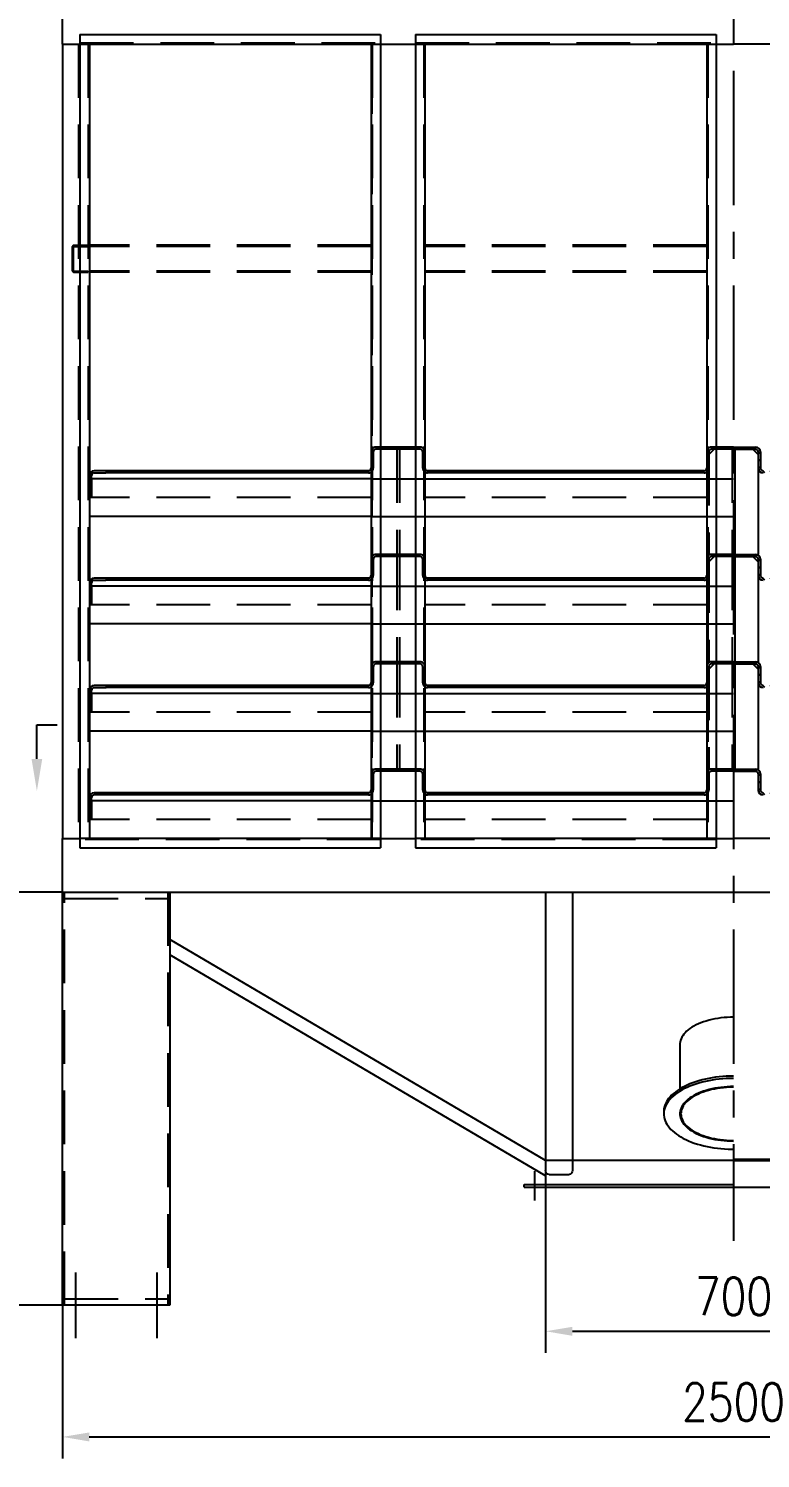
# Model space of a CAD drawing. Header units: inches. Extents: x -500 to 11380, y -200 to 8200.
# Drawn here: x 949 to 2312, y 4107 to 6771 of the extents above; entities that cross this region are included whole.
import ezdxf

# ---------------------------------------------------------------- set-up
doc = ezdxf.new("R2010")
doc.units = ezdxf.units.IN
doc.header["$LTSCALE"] = 200
doc.linetypes.add('CENTER', pattern=[2, 1.25, -0.25, 0.25, -0.25])
doc.linetypes.add('DASHED', pattern=[0.75, 0.5, -0.25])
for name, color, linetype in [('1轮廓实线层', 7, 'Continuous'), ('2细线层', 4, 'Continuous'), ('3中心线层', 1, 'CENTER'), ('4虚线层', 6, 'DASHED'), ('5剖面线层', 2, 'Continuous'), ('7标注层', 4, 'Continuous'), ('8符号标注层', 31, 'Continuous')]:
    doc.layers.add(name, color=color, linetype=linetype)
doc.styles.add('TH_GBDIM', font='romans.shx', dxfattribs={"width": 0.8, "bigfont": 'gbcbig.shx'})
doc.dimstyles.new('TH_GBDIM', dxfattribs={"dimscale": 20, "dimtxt": 3.5, "dimasz": 2.5, "dimexe": 2, "dimexo": 0, "dimgap": 1.5, "dimtad": 1, "dimtoh": 1, "dimdec": 1, "dimdsep": 46, "dimtxsty": 'TH_GBDIM', "dimcen": 2.5, "dimclrd": 130, "dimclre": 130, "dimclrt": 3, "dimadec": 0, "dimazin": 2, "dimtfac": 0.714286, "dimtdec": 1, "dimtmove": 0, "dimatfit": 3, "dimfxl": 0, "dimtzin": 0, "dimlwd": -1, "dimlwe": -1, "dimarcsym": 0})

# ---------------------------------------------------------------- blocks, each defined once
blk = doc.blocks.new('*D27')
at = {"layer": '7标注层', "color": 130, "transparency": 16777216}
for p, q in [((1872.4, 7392.2), (646.1, 7392.2)), ((686.1, 4442.2), (686.1, 7342.2)), ((1012.4, 4392.2), (646.1, 4392.2))]:
    blk.add_line(p, q, dxfattribs=at)
for points in [[(677.8, 7342.2), (694.5, 7342.2), (686.1, 7392.2)], [(677.8, 4442.2), (694.5, 4442.2), (686.1, 4392.2)]]:
    blk.add_solid(points, dxfattribs=at)
at = {"layer": 'Defpoints', "color": 0, "transparency": 16777216}
for p in [(686.1, 7392.2), (1872.4, 7392.2), (1012.4, 4392.2)]:
    blk.add_point(p, dxfattribs=at)
at = {"layer": '7标注层', "color": 3, "transparency": 16777216, "insert": (621.1, 5892.2), "char_height": 70, "attachment_point": 5, "rotation": 90, "style": 'TH_GBDIM'}
blk.add_mtext('3000', dxfattribs=at)
blk = doc.blocks.new('*D28')
at = {"layer": '7标注层', "color": 130, "transparency": 16777216}
for p, q in [((1012.4, 4392.2), (1012.4, 4107)), ((3512.4, 4392.2), (3512.4, 4107)), ((1062.4, 4147), (3462.4, 4147))]:
    blk.add_line(p, q, dxfattribs=at)
for points in [[(1062.4, 4155.3), (1062.4, 4138.6), (1012.4, 4147)], [(3462.4, 4155.3), (3462.4, 4138.6), (3512.4, 4147)]]:
    blk.add_solid(points, dxfattribs=at)
at = {"layer": 'Defpoints', "color": 0, "transparency": 16777216}
for p in [(1012.4, 4392.2), (3512.4, 4392.2), (3512.4, 4147)]:
    blk.add_point(p, dxfattribs=at)
at = {"layer": '7标注层', "color": 3, "transparency": 16777216, "insert": (2262.4, 4212), "char_height": 70, "attachment_point": 5, "style": 'TH_GBDIM'}
blk.add_mtext('2500', dxfattribs=at)
blk = doc.blocks.new('*D83')
at = {"layer": '7标注层', "color": 130, "transparency": 16777216}
for p, q in [((1012.4, 5162.2), (842.4, 5162.2)), ((882.4, 5112.2), (882.4, 4442.2)), ((1012.4, 4392.2), (842.4, 4392.2))]:
    blk.add_line(p, q, dxfattribs=at)
for points in [[(874.1, 5112.2), (890.8, 5112.2), (882.4, 5162.2)], [(874.1, 4442.2), (890.8, 4442.2), (882.4, 4392.2)]]:
    blk.add_solid(points, dxfattribs=at)
at = {"layer": 'Defpoints', "color": 0, "transparency": 16777216}
for p in [(1012.4, 5162.2), (882.4, 4392.2), (1012.4, 4392.2)]:
    blk.add_point(p, dxfattribs=at)
at = {"layer": '7标注层', "color": 3, "transparency": 16777216, "insert": (817.4, 4777.2), "char_height": 70, "attachment_point": 5, "rotation": 90, "style": 'TH_GBDIM'}
blk.add_mtext('770', dxfattribs=at)
blk = doc.blocks.new('*D84')
at = {"layer": '7标注层', "color": 130, "transparency": 16777216}
for p, q in [((1912.4, 4617.2), (1912.4, 4303.8)), ((2612.4, 4612.2), (2612.4, 4303.8)), ((1962.4, 4343.8), (2562.4, 4343.8))]:
    blk.add_line(p, q, dxfattribs=at)
for points in [[(1962.4, 4352.1), (1962.4, 4335.4), (1912.4, 4343.8)], [(2562.4, 4352.1), (2562.4, 4335.4), (2612.4, 4343.8)]]:
    blk.add_solid(points, dxfattribs=at)
at = {"layer": 'Defpoints', "color": 0, "transparency": 16777216}
for p in [(1912.4, 4617.2), (2612.4, 4612.2), (2612.4, 4343.8)]:
    blk.add_point(p, dxfattribs=at)
at = {"layer": '7标注层', "color": 3, "transparency": 16777216, "insert": (2262.4, 4408.8), "char_height": 70, "attachment_point": 5, "style": 'TH_GBDIM'}
blk.add_mtext('700', dxfattribs=at)

msp = doc.modelspace()

# ---------------------------------------------------------------- hatches: boundary and pattern name
at = {"layer": '5剖面线层'}
h = msp.add_hatch(dxfattribs=at)
h.set_pattern_fill('ANSI31', color=256, scale=3, angle=90)
h.set_pattern_definition([(135, (0, 814.994), (-6.735192, -6.735192), [])])
h.paths.add_polyline_path([(2303.41, 5991.18), (2262.41, 5991.18), (2262.41, 5987.18), (2303.41, 5987.18, -0.4142136), (2308.41, 5982.18), (2308.41, 5952.18, 0.4142136), (2317.41, 5943.18), (2342.41, 5943.18), (2342.41, 5947.18), (2317.41, 5947.18, -0.4142136), (2312.41, 5952.18), (2312.41, 5982.18, 0.4142136)])
h = msp.add_hatch(dxfattribs=at)
h.set_pattern_fill('ANSI31', color=256, scale=3, angle=90)
h.set_pattern_definition([(135, (0, 614.994), (-6.735192, -6.735192), [])])
h.paths.add_polyline_path([(2303.41, 5791.18), (2262.41, 5791.18), (2262.41, 5787.18), (2303.41, 5787.18, -0.4142136), (2308.41, 5782.18), (2308.41, 5752.18, 0.4142136), (2317.41, 5743.18), (2342.41, 5743.18), (2342.41, 5747.18), (2317.41, 5747.18, -0.4142136), (2312.41, 5752.18), (2312.41, 5782.18, 0.4142136)])
h = msp.add_hatch(dxfattribs=at)
h.set_pattern_fill('ANSI31', color=256, scale=3, angle=90)
h.set_pattern_definition([(135, (0, 414.994), (-6.735192, -6.735192), [])])
h.paths.add_polyline_path([(2303.41, 5591.18), (2262.41, 5591.18), (2262.41, 5587.18), (2303.41, 5587.18, -0.4142136), (2308.41, 5582.18), (2308.41, 5552.18, 0.4142136), (2317.41, 5543.18), (2342.41, 5543.18), (2342.41, 5547.18), (2317.41, 5547.18, -0.4142136), (2312.41, 5552.18), (2312.41, 5582.18, 0.4142136)])
h = msp.add_hatch(dxfattribs=at)
h.set_pattern_fill('ANSI31', color=256, scale=3, angle=90)
h.set_pattern_definition([(135, (0, 214.994), (-6.735192, -6.735192), [])])
h.paths.add_polyline_path([(2262.41, 5391.18), (2262.41, 5387.18), (2303.41, 5387.18, -0.4142136), (2308.41, 5382.18), (2308.41, 5352.18, 0.4142136), (2317.41, 5343.18), (2342.41, 5343.18), (2342.41, 5347.18), (2317.41, 5347.18, -0.4142136), (2312.41, 5352.18), (2312.41, 5382.18, 0.4142136), (2303.41, 5391.18)])

# ---------------------------------------------------------------- linework, layer by layer
msp.add_line((2262.41, 4662.18), (1957.41, 4662.18))
at = {"layer": '1轮廓实线层', "color": 0}
for p, q in [((1012.41, 6742.18), (1012.41, 6835.78)), ((1012.41, 6742.18), (1012.41, 5262.18)), ((1012.41, 6742.18), (1044.91, 6742.18)), ((1044.91, 6759.68), (1044.91, 5244.68)), ((1044.91, 6759.68), (1604.91, 6759.68)), ((1604.91, 6759.68), (1604.91, 5244.68)), ((1604.91, 6742.18), (2262.41, 6742.18)), ((1669.91, 6759.68), (1669.91, 5244.68)), ((1669.91, 6759.68), (2229.91, 6759.68)), ((2229.91, 6759.68), (2229.91, 5244.68)), ((1012.41, 5162.18), (1012.41, 5262.18)), ((1012.41, 5262.18), (1044.91, 5262.18)), ((1604.91, 5262.18), (1669.91, 5262.18)), ((2229.91, 5262.18), (2262.41, 5262.18)), ((3512.41, 5262.18), (2262.41, 5262.18)), ((1044.91, 5244.68), (1604.91, 5244.68)), ((1669.91, 5244.68), (2229.91, 5244.68)), ((1012.41, 4392.18), (1012.41, 5162.18)), ((1012.41, 5162.18), (2262.41, 5162.18)), ((1187.41, 5162.18), (1192.41, 5162.18)), ((1212.41, 5162.18), (1212.41, 4392.18)), ((1912.41, 5162.18), (1912.41, 4617.18)), ((1962.41, 5162.18), (1962.41, 4643.55)), ((2262.41, 5162.18), (3458.47, 5162.18)), ((1912.41, 4662.18), (1212.41, 5073.95)), ((1912.41, 4633.18), (1212.41, 5044.94)), ((2162.41, 4878.25), (2162.41, 4795.39)), ((2132.41, 4753.27), (2132.41, 4748.96)), ((1918.81, 4636.12), (1956.01, 4636.12)), ((1872.41, 4612.18), (1872.41, 4617.18)), ((1872.41, 4617.18), (2262.41, 4617.18)), ((1872.41, 4612.18), (2262.41, 4612.18)), ((1212.41, 4392.18), (1012.41, 4392.18))]:
    msp.add_line(p, q, dxfattribs=at)
at = {"layer": '1轮廓实线层'}
for p, q in [((3462.41, 6742.18), (2262.41, 6742.18)), ((1587.41, 5982.18), (1587.41, 5952.18)), ((1687.41, 5952.18), (1687.41, 5982.18)), ((2212.41, 5982.18), (2212.41, 5952.18)), ((2262.41, 5991.18), (2303.41, 5991.18)), ((2312.41, 5982.18), (2312.41, 5952.18)), ((1582.41, 5947.18), (1071.41, 5947.18)), ((1071.41, 5943.18), (1093.08, 5943.18)), ((1557.41, 5943.18), (1093.08, 5943.18)), ((1094.41, 5944.52), (1094.41, 5947.18)), ((1557.41, 5947.18), (1094.41, 5947.18)), ((1582.41, 5947.18), (1557.41, 5947.18)), ((1582.41, 5943.18), (1557.41, 5943.18)), ((1717.41, 5947.18), (1692.41, 5947.18)), ((1717.41, 5943.18), (1692.41, 5943.18)), ((2182.41, 5947.18), (1717.41, 5947.18)), ((2182.41, 5943.18), (1717.41, 5943.18)), ((2207.41, 5947.18), (2182.41, 5947.18)), ((2207.41, 5943.18), (2182.41, 5943.18)), ((1587.41, 5932.18), (1062.41, 5932.18)), ((1066.41, 5932.18), (1066.41, 5938.18)), ((1687.41, 5932.18), (2212.41, 5932.18)), ((1587.41, 5862.18), (1062.41, 5862.18)), ((1687.41, 5862.18), (2212.41, 5862.18)), ((1587.41, 5782.18), (1587.41, 5752.18)), ((1687.41, 5752.18), (1687.41, 5782.18)), ((2212.41, 5782.18), (2212.41, 5752.18)), ((2262.41, 5791.18), (2308.41, 5791.18)), ((2312.41, 5782.18), (2312.41, 5752.18)), ((1587.41, 5732.18), (1062.41, 5732.18)), ((1066.41, 5732.18), (1066.41, 5738.18)), ((1582.41, 5747.18), (1071.41, 5747.18)), ((1071.41, 5743.18), (1093.08, 5743.18)), ((1557.41, 5743.18), (1093.08, 5743.18)), ((1094.41, 5744.52), (1094.41, 5747.18)), ((1557.41, 5747.18), (1094.41, 5747.18)), ((1582.41, 5747.18), (1557.41, 5747.18)), ((1582.41, 5743.18), (1557.41, 5743.18)), ((1687.41, 5732.18), (2212.41, 5732.18)), ((1717.41, 5747.18), (1692.41, 5747.18)), ((1717.41, 5743.18), (1692.41, 5743.18)), ((2182.41, 5747.18), (1717.41, 5747.18)), ((2182.41, 5743.18), (1717.41, 5743.18)), ((2207.41, 5747.18), (2182.41, 5747.18)), ((2207.41, 5743.18), (2182.41, 5743.18)), ((2212.41, 5743.18), (2212.41, 5593.18)), ((1587.41, 5662.18), (1062.41, 5662.18)), ((1687.41, 5662.18), (2212.41, 5662.18)), ((1587.41, 5582.18), (1587.41, 5552.18)), ((1687.41, 5552.18), (1687.41, 5582.18)), ((2212.41, 5582.18), (2212.41, 5552.18)), ((2262.41, 5591.18), (2308.41, 5591.18)), ((2312.41, 5582.18), (2312.41, 5552.18)), ((1582.41, 5547.18), (1071.41, 5547.18)), ((1071.41, 5543.18), (1093.08, 5543.18)), ((1557.41, 5543.18), (1093.08, 5543.18)), ((1094.41, 5544.52), (1094.41, 5547.18)), ((1557.41, 5547.18), (1094.41, 5547.18)), ((1582.41, 5547.18), (1557.41, 5547.18)), ((1582.41, 5543.18), (1557.41, 5543.18)), ((1717.41, 5547.18), (1692.41, 5547.18)), ((1717.41, 5543.18), (1692.41, 5543.18)), ((2182.41, 5547.18), (1717.41, 5547.18)), ((2182.41, 5543.18), (1717.41, 5543.18)), ((2207.41, 5547.18), (2182.41, 5547.18)), ((2207.41, 5543.18), (2182.41, 5543.18)), ((1587.41, 5532.18), (1062.41, 5532.18)), ((1066.41, 5532.18), (1066.41, 5538.18)), ((1687.41, 5532.18), (2212.41, 5532.18)), ((1587.41, 5462.18), (1062.41, 5462.18)), ((1687.41, 5462.18), (2212.41, 5462.18)), ((1587.41, 5382.18), (1587.41, 5352.18)), ((1687.41, 5352.18), (1687.41, 5382.18)), ((2212.41, 5382.18), (2212.41, 5352.18)), ((2262.41, 5391.18), (2308.41, 5391.18)), ((2312.41, 5382.18), (2312.41, 5352.18)), ((1587.41, 5332.18), (1062.41, 5332.18)), ((1066.41, 5332.18), (1066.41, 5338.18)), ((1582.41, 5347.18), (1071.41, 5347.18)), ((1557.41, 5343.18), (1071.41, 5343.18)), ((1094.41, 5343.18), (1094.41, 5347.18)), ((1557.41, 5347.18), (1094.41, 5347.18)), ((1582.41, 5347.18), (1557.41, 5347.18)), ((1582.41, 5343.18), (1557.41, 5343.18)), ((1687.41, 5332.18), (2212.41, 5332.18)), ((1717.41, 5347.18), (1692.41, 5347.18)), ((1717.41, 5343.18), (1692.41, 5343.18)), ((2182.41, 5347.18), (1717.41, 5347.18)), ((2182.41, 5343.18), (1717.41, 5343.18)), ((2207.41, 5347.18), (2182.41, 5347.18)), ((2207.41, 5343.18), (2182.41, 5343.18)), ((2212.41, 5342.18), (2212.41, 5262.18)), ((2611.4, 4663.91), (2262.41, 4663.91)), ((2262.41, 4662.18), (2612.41, 4662.18)), ((2262.41, 4612.18), (2652.41, 4612.18))]:
    msp.add_line(p, q, dxfattribs=at)
at = {"layer": '1轮廓实线层', "color": 0, "flags": 128}
for points in [[(2262.41, 4928.96), (2256.49, 4928.87), (2250.59, 4928.6), (2244.72, 4928.16), (2238.92, 4927.54), (2233.21, 4926.74), (2227.59, 4925.78), (2222.1, 4924.65), (2216.75, 4923.36), (2211.56, 4921.91), (2206.55, 4920.31), (2201.73, 4918.55), (2197.13, 4916.66), (2192.76, 4914.63), (2188.63, 4912.48), (2184.76, 4910.2), (2181.16, 4907.81), (2177.85, 4905.32), (2174.84, 4902.73), (2172.13, 4900.06), (2169.74, 4897.31), (2167.68, 4894.49), (2165.95, 4891.62), (2164.56, 4888.7), (2163.51, 4885.74), (2162.81, 4882.76), (2162.46, 4879.76), (2162.41, 4878.25)], [(2262.41, 4819.19), (2255.67, 4819.1), (2248.94, 4818.83), (2242.24, 4818.39), (2235.61, 4817.77), (2229.04, 4816.98), (2222.56, 4816.01), (2216.19, 4814.88), (2209.95, 4813.58), (2203.85, 4812.12), (2197.9, 4810.5), (2192.13, 4808.72), (2186.55, 4806.8), (2181.17, 4804.73), (2176.01, 4802.52), (2171.09, 4800.18), (2166.41, 4797.72), (2161.99, 4795.13), (2157.84, 4792.43), (2153.97, 4789.62), (2150.4, 4786.72), (2147.12, 4783.73), (2144.16, 4780.65), (2141.52, 4777.51), (2139.2, 4774.29), (2137.21, 4771.02), (2135.57, 4767.7), (2134.26, 4764.34), (2133.3, 4760.96), (2132.69, 4757.55), (2132.42, 4754.13), (2132.41, 4753.27)], [(2262.41, 4814.88), (2255.67, 4814.79), (2248.94, 4814.52), (2242.24, 4814.08), (2235.61, 4813.46), (2229.04, 4812.67), (2222.56, 4811.7), (2216.19, 4810.57), (2209.95, 4809.27), (2203.85, 4807.81), (2197.9, 4806.19), (2192.13, 4804.41), (2186.55, 4802.49), (2181.17, 4800.42), (2176.01, 4798.21), (2171.09, 4795.87), (2166.41, 4793.41), (2161.99, 4790.82), (2157.84, 4788.12), (2153.97, 4785.31), (2150.4, 4782.41), (2147.12, 4779.42), (2144.16, 4776.34), (2141.52, 4773.2), (2139.2, 4769.98), (2137.21, 4766.71), (2135.57, 4763.39), (2134.26, 4760.03), (2133.3, 4756.65), (2132.69, 4753.24), (2132.42, 4749.82), (2132.51, 4746.4), (2132.95, 4742.98), (2133.74, 4739.58), (2134.87, 4736.21), (2136.35, 4732.87), (2138.17, 4729.57), (2140.32, 4726.33), (2142.8, 4723.15), (2145.6, 4720.03), (2148.72, 4717), (2152.15, 4714.05), (2155.87, 4711.2), (2159.88, 4708.44), (2164.17, 4705.8), (2168.72, 4703.27), (2173.52, 4700.87), (2178.56, 4698.59), (2183.83, 4696.45), (2189.31, 4694.46), (2194.99, 4692.61), (2200.85, 4690.91), (2206.88, 4689.37), (2213.05, 4687.99), (2219.36, 4686.77), (2225.79, 4685.72), (2232.31, 4684.84), (2238.92, 4684.14), (2245.58, 4683.61), (2252.3, 4683.25), (2259.04, 4683.07), (2262.41, 4683.07)], [(2262.41, 4799.67), (2256.49, 4799.58), (2250.59, 4799.31), (2244.72, 4798.87), (2238.92, 4798.25), (2233.21, 4797.45), (2227.59, 4796.49), (2222.1, 4795.36), (2216.75, 4794.07), (2211.56, 4792.62), (2206.55, 4791.02), (2201.73, 4789.26), (2197.13, 4787.37), (2192.76, 4785.34), (2188.63, 4783.19), (2184.76, 4780.91), (2181.16, 4778.52), (2177.85, 4776.03), (2174.84, 4773.44), (2172.13, 4770.77), (2169.74, 4768.02), (2167.68, 4765.2), (2165.95, 4762.33), (2164.56, 4759.41), (2163.51, 4756.45), (2162.81, 4753.47), (2162.46, 4750.47), (2162.46, 4747.46), (2162.81, 4744.46), (2163.51, 4741.48), (2164.56, 4738.52), (2165.95, 4735.6), (2167.68, 4732.72), (2169.74, 4729.91), (2172.13, 4727.16), (2174.84, 4724.48), (2177.85, 4721.9), (2181.16, 4719.4), (2184.76, 4717.02), (2188.63, 4714.74), (2192.76, 4712.58), (2197.13, 4710.56), (2201.73, 4708.66), (2206.55, 4706.91), (2211.56, 4705.31), (2216.75, 4703.86), (2222.1, 4702.56), (2227.59, 4701.43), (2233.21, 4700.47), (2238.92, 4699.68), (2244.72, 4699.06), (2250.59, 4698.62), (2256.49, 4698.35), (2262.41, 4698.26)], [(2262.41, 4799.67), (2256.49, 4799.58), (2250.59, 4799.31), (2244.72, 4798.87), (2238.92, 4798.25), (2233.21, 4797.45), (2227.59, 4796.49), (2222.1, 4795.36), (2216.75, 4794.07), (2211.56, 4792.62), (2206.55, 4791.02), (2201.73, 4789.26), (2197.13, 4787.37), (2192.76, 4785.34), (2188.63, 4783.19), (2184.76, 4780.91), (2181.16, 4778.52), (2177.85, 4776.03), (2174.84, 4773.44), (2172.13, 4770.77), (2169.74, 4768.02), (2167.68, 4765.2), (2165.95, 4762.33), (2164.56, 4759.41), (2163.51, 4756.45), (2162.81, 4753.47), (2162.46, 4750.47), (2162.46, 4747.46), (2162.81, 4744.46), (2163.51, 4741.48), (2164.56, 4738.52), (2165.95, 4735.6), (2167.68, 4732.72), (2169.74, 4729.91), (2172.13, 4727.16), (2174.84, 4724.48), (2177.85, 4721.9), (2181.16, 4719.4), (2184.76, 4717.02), (2188.63, 4714.74), (2192.76, 4712.58), (2197.13, 4710.56), (2201.73, 4708.66), (2206.55, 4706.91), (2211.56, 4705.31), (2216.75, 4703.86), (2222.1, 4702.56), (2227.59, 4701.43), (2233.21, 4700.47), (2238.92, 4699.68), (2244.72, 4699.06), (2250.59, 4698.62), (2256.49, 4698.35), (2262.41, 4698.26)], [(2262.41, 4798.63), (2260.95, 4798.65), (2255.09, 4798.51), (2249.26, 4798.2), (2243.47, 4797.71), (2237.76, 4797.05), (2232.13, 4796.22), (2226.61, 4795.22), (2221.22, 4794.05), (2215.97, 4792.72), (2210.9, 4791.23), (2206, 4789.59), (2201.31, 4787.81), (2196.84, 4785.89), (2192.6, 4783.83), (2188.61, 4781.65), (2184.89, 4779.36), (2181.44, 4776.95), (2178.29, 4774.45), (2175.43, 4771.85), (2172.89, 4769.17), (2170.66, 4766.42), (2168.77, 4763.61), (2167.21, 4760.74), (2165.99, 4757.84), (2165.11, 4754.9), (2164.59, 4751.93), (2164.41, 4748.96)], [(2164.41, 4748.96), (2164.59, 4745.99), (2165.11, 4743.03), (2165.99, 4740.09), (2167.21, 4737.18), (2168.77, 4734.32), (2170.66, 4731.5), (2172.89, 4728.75), (2175.43, 4726.07), (2178.29, 4723.48), (2181.44, 4720.97), (2184.89, 4718.57), (2188.61, 4716.27), (2192.6, 4714.09), (2196.84, 4712.04), (2201.31, 4710.12), (2206, 4708.33), (2210.9, 4706.69), (2215.97, 4705.21), (2221.22, 4703.88), (2226.61, 4702.71), (2232.13, 4701.71), (2237.76, 4700.87), (2243.47, 4700.21), (2249.26, 4699.72), (2255.09, 4699.41), (2260.95, 4699.28), (2262.41, 4699.29)]]:
    msp.add_lwpolyline(points, dxfattribs=at)
at = {"layer": '1轮廓实线层'}
for centre, radius, start, end in [((2303.41, 5982.18), 9, 0, 90), ((1071.41, 5938.18), 9, 90, 180), ((1071.41, 5938.18), 5, 90, 180), ((1093.08, 5944.52), 1.33, 270, 0), ((1582.41, 5952.18), 5, 270, 0), ((1692.41, 5952.18), 5, 180, 270), ((2207.41, 5952.18), 5, 270, 0), ((2317.41, 5952.18), 5, 180, 270), ((2303.41, 5782.18), 9, 0, 90), ((1071.41, 5738.18), 9, 90, 180), ((1071.41, 5738.18), 5, 90, 180), ((1093.08, 5744.52), 1.33, 270, 0), ((1582.41, 5752.18), 5, 270, 0), ((1692.41, 5752.18), 5, 180, 270), ((2207.41, 5752.18), 5, 270, 0), ((2317.41, 5752.18), 5, 180, 270), ((2303.41, 5582.18), 9, 0, 90), ((1071.41, 5538.18), 9, 90, 180), ((1071.41, 5538.18), 5, 90, 180), ((1093.08, 5544.52), 1.33, 270, 0), ((1582.41, 5552.18), 5, 270, 0), ((1692.41, 5552.18), 5, 180, 270), ((2207.41, 5552.18), 5, 270, 0), ((2317.41, 5552.18), 5, 180, 270), ((2303.41, 5382.18), 9, 0, 90), ((1071.41, 5338.18), 9, 90, 180), ((1071.41, 5338.18), 5, 90, 180), ((1582.41, 5352.18), 5, 270, 0), ((1692.41, 5352.18), 5, 180, 270), ((2207.41, 5352.18), 5, 270, 0), ((2317.41, 5352.18), 5, 180, 270)]:
    msp.add_arc(centre, radius, start, end, dxfattribs=at)
at = {"layer": '1轮廓实线层', "color": 0, "extrusion": (-5.68434e-13, 0, -1)}
msp.add_ellipse((1918.81, 4643.55), major_axis=(0, -7.43), ratio=0.8619342, start_param=0, end_param=1.5707963, dxfattribs=at)
at = {"layer": '1轮廓实线层', "color": 0, "extrusion": (-2.84217e-13, 0, -1)}
msp.add_ellipse((1956.01, 4643.55), major_axis=(0, -7.43), ratio=0.8619342, start_param=4.712389, end_param=6.2831853, dxfattribs=at)
at = {"layer": '2细线层', "color": 4}
for p, q in [((1044.91, 6742.18), (1604.91, 6742.18)), ((1062.41, 6742.18), (1062.41, 5262.18)), ((1587.41, 6742.18), (1587.41, 5262.18)), ((1669.91, 6742.18), (2229.91, 6742.18)), ((1687.41, 6742.18), (1687.41, 5262.18)), ((2212.41, 6742.18), (2212.41, 5262.18)), ((2212.41, 6742.18), (2212.41, 5992.18)), ((2262.41, 5987.18), (2303.41, 5987.18)), ((2264.91, 5987.18), (2264.91, 5791.18)), ((2298.41, 5987.18), (2308.41, 5977.18)), ((2308.41, 5982.18), (2308.41, 5791.18)), ((2262.41, 5787.18), (2303.41, 5787.18)), ((2264.91, 5787.18), (2264.91, 5591.18)), ((2298.41, 5787.18), (2308.41, 5777.18)), ((2308.41, 5782.18), (2308.41, 5591.18)), ((2262.41, 5587.18), (2303.41, 5587.18)), ((2264.91, 5587.18), (2264.91, 5391.18)), ((2298.41, 5587.18), (2308.41, 5577.18)), ((2308.41, 5582.18), (2308.41, 5391.18)), ((2262.41, 5387.18), (2303.41, 5387.18)), ((2308.41, 5382.18), (2308.41, 5352.18)), ((1604.91, 5262.18), (1044.91, 5262.18)), ((2229.91, 5262.18), (1669.91, 5262.18))]:
    msp.add_line(p, q, dxfattribs=at)
for centre, radius, start, end in [((2303.41, 5982.18), 5, 0, 90), ((2317.41, 5952.18), 9, 180, 270), ((2303.41, 5782.18), 5, 0, 90), ((2317.41, 5752.18), 9, 180, 270), ((2303.41, 5582.18), 5, 0, 90), ((2317.41, 5552.18), 9, 180, 270), ((2303.41, 5382.18), 5, 0, 90), ((2317.41, 5352.18), 9, 180, 270)]:
    msp.add_arc(centre, radius, start, end, dxfattribs=at)
at = {"layer": '3中心线层'}
for p, q in [((2262.41, 7492.18), (2262.41, 4512.18)), ((1892.41, 4587.18), (1892.41, 4642.18)), ((1036.41, 4453.56), (1036.41, 4330.81)), ((1188.41, 4453.56), (1188.41, 4330.81))]:
    msp.add_line(p, q, dxfattribs=at)
at = {"layer": '4虚线层', "color": 6}
for p, q in [((1042.41, 6742.18), (1042.41, 5262.18)), ((1044.91, 6744.18), (1604.91, 6744.18)), ((1060.41, 6742.18), (1060.41, 5262.18)), ((1589.41, 6742.18), (1589.41, 5262.18)), ((1589.41, 5262.18), (1589.41, 6742.18)), ((1669.91, 6744.18), (2229.91, 6744.18)), ((1685.41, 6742.18), (1685.41, 5262.18)), ((2214.41, 6742.18), (2214.41, 5262.18)), ((1587.41, 6367.18), (1062.41, 6367.18)), ((2212.41, 6367.18), (1687.41, 6367.18)), ((1587.41, 6365.18), (1062.41, 6365.18)), ((2212.41, 6365.18), (1687.41, 6365.18)), ((1587.41, 6319.18), (1062.41, 6319.18)), ((1587.41, 6317.18), (1062.41, 6317.18)), ((2212.41, 6319.18), (1687.41, 6319.18)), ((2212.41, 6317.18), (1687.41, 6317.18)), ((1591.41, 5982.18), (1591.41, 5952.18)), ((1678.41, 5991.18), (1596.41, 5991.18)), ((1678.41, 5987.18), (1596.41, 5987.18)), ((1634.91, 5987.18), (1634.91, 5791.18)), ((1639.91, 5987.18), (1639.91, 5791.18)), ((1683.41, 5952.18), (1683.41, 5982.18)), ((2226.41, 5987.18), (2216.41, 5977.18)), ((2216.41, 5982.18), (2216.41, 5791.18)), ((2262.41, 5991.18), (2221.41, 5991.18)), ((2262.41, 5987.18), (2221.41, 5987.18)), ((2259.91, 5987.18), (2259.91, 5791.18)), ((1066.41, 5932.18), (1066.41, 5897.18)), ((1587.41, 5932.18), (1687.41, 5932.18)), ((2212.41, 5932.18), (2262.41, 5932.18)), ((1587.41, 5897.18), (1062.41, 5897.18)), ((2212.41, 5897.18), (1687.41, 5897.18)), ((1587.41, 5862.18), (1687.41, 5862.18)), ((2212.41, 5862.18), (2262.41, 5862.18)), ((1591.41, 5782.18), (1591.41, 5752.18)), ((1678.41, 5791.18), (1596.41, 5791.18)), ((1678.41, 5787.18), (1596.41, 5787.18)), ((1634.91, 5787.18), (1634.91, 5591.18)), ((1639.91, 5787.18), (1639.91, 5591.18)), ((1683.41, 5752.18), (1683.41, 5782.18)), ((2262.41, 5791.18), (2216.41, 5791.18)), ((2226.41, 5787.18), (2216.41, 5777.18)), ((2216.41, 5782.18), (2216.41, 5591.18)), ((2262.41, 5787.18), (2221.41, 5787.18)), ((2259.91, 5787.18), (2259.91, 5591.18)), ((1066.41, 5732.18), (1066.41, 5697.18)), ((1587.41, 5732.18), (1687.41, 5732.18)), ((2212.41, 5732.18), (2262.41, 5732.18)), ((1587.41, 5697.18), (1062.41, 5697.18)), ((2212.41, 5697.18), (1687.41, 5697.18)), ((1587.41, 5662.18), (1687.41, 5662.18)), ((2212.41, 5662.18), (2262.41, 5662.18)), ((1591.41, 5582.18), (1591.41, 5552.18)), ((1678.41, 5591.18), (1596.41, 5591.18)), ((1678.41, 5587.18), (1596.41, 5587.18)), ((1634.91, 5587.18), (1634.91, 5391.18)), ((1639.91, 5587.18), (1639.91, 5391.18)), ((1683.41, 5552.18), (1683.41, 5582.18)), ((2262.41, 5591.18), (2216.41, 5591.18)), ((2226.41, 5587.18), (2216.41, 5577.18)), ((2216.41, 5582.18), (2216.41, 5391.18)), ((2262.41, 5587.18), (2221.41, 5587.18)), ((2259.91, 5587.18), (2259.91, 5391.18)), ((1066.41, 5532.18), (1066.41, 5497.18)), ((1587.41, 5532.18), (1687.41, 5532.18)), ((2212.41, 5532.18), (2262.41, 5532.18)), ((1587.41, 5497.18), (1062.41, 5497.18)), ((2212.41, 5497.18), (1687.41, 5497.18)), ((1587.41, 5462.18), (1687.41, 5462.18)), ((2212.41, 5462.18), (2262.41, 5462.18)), ((1591.41, 5382.18), (1591.41, 5352.18)), ((1678.41, 5391.18), (1596.41, 5391.18)), ((1678.41, 5387.18), (1596.41, 5387.18)), ((1683.41, 5352.18), (1683.41, 5382.18)), ((2262.41, 5391.18), (2216.41, 5391.18)), ((2216.41, 5382.18), (2216.41, 5352.18)), ((2262.41, 5387.18), (2221.41, 5387.18)), ((1066.41, 5332.18), (1066.41, 5297.18)), ((1587.41, 5332.18), (1687.41, 5332.18)), ((2212.41, 5332.18), (2262.41, 5332.18)), ((1587.41, 5297.18), (1062.41, 5297.18)), ((2212.41, 5297.18), (1687.41, 5297.18)), ((1604.91, 5260.18), (1044.91, 5260.18)), ((2229.91, 5260.18), (1669.91, 5260.18))]:
    msp.add_line(p, q, dxfattribs=at)
at = {"layer": '4虚线层'}
for p, q in [((1034.41, 6367.18), (1060.41, 6367.18)), ((1060.41, 6367.18), (1060.41, 6365.18)), ((1030.41, 6363.18), (1030.41, 6321.18)), ((1032.41, 6363.18), (1032.41, 6321.18)), ((1034.41, 6365.18), (1060.41, 6365.18)), ((1034.41, 6319.18), (1060.41, 6319.18)), ((1034.41, 6317.18), (1060.41, 6317.18)), ((1060.41, 6319.18), (1060.41, 6317.18)), ((1016.41, 4392.18), (1016.41, 5162.18)), ((1016.41, 5150.18), (1208.41, 5150.18)), ((1208.41, 5162.18), (1208.41, 4392.18)), ((1962.41, 4662.18), (1912.41, 4662.18)), ((1016.41, 4404.18), (1208.41, 4404.18))]:
    msp.add_line(p, q, dxfattribs=at)
for centre, radius, start, end in [((1034.41, 6363.18), 4, 90, 180), ((1034.41, 6363.18), 2, 90, 180), ((1034.41, 6321.18), 4, 180, 270), ((1034.41, 6321.18), 2, 180, 270)]:
    msp.add_arc(centre, radius, start, end, dxfattribs=at)
at = {"layer": '4虚线层', "color": 6}
for centre, radius, start, end in [((1596.41, 5982.18), 9, 90, 180), ((1596.41, 5982.18), 5, 90, 180), ((1678.41, 5982.18), 9, 0, 90), ((1678.41, 5982.18), 5, 0, 90), ((2221.41, 5982.18), 9, 90, 180), ((2221.41, 5982.18), 5, 90, 180), ((1582.41, 5952.18), 9, 270, 0), ((1692.41, 5952.18), 9, 180, 270), ((2207.41, 5952.18), 9, 270, 0), ((1596.41, 5782.18), 9, 90, 180), ((1596.41, 5782.18), 5, 90, 180), ((1678.41, 5782.18), 9, 0, 90), ((1678.41, 5782.18), 5, 0, 90), ((2221.41, 5782.18), 9, 90, 180), ((2221.41, 5782.18), 5, 90, 180), ((1582.41, 5752.18), 9, 270, 0), ((1692.41, 5752.18), 9, 180, 270), ((2207.41, 5752.18), 9, 270, 0), ((1596.41, 5582.18), 9, 90, 180), ((1596.41, 5582.18), 5, 90, 180), ((1678.41, 5582.18), 9, 0, 90), ((1678.41, 5582.18), 5, 0, 90), ((2221.41, 5582.18), 9, 90, 180), ((2221.41, 5582.18), 5, 90, 180), ((1582.41, 5552.18), 9, 270, 0), ((1692.41, 5552.18), 9, 180, 270), ((2207.41, 5552.18), 9, 270, 0), ((1596.41, 5382.18), 9, 90, 180), ((1596.41, 5382.18), 5, 90, 180), ((1678.41, 5382.18), 9, 0, 90), ((1678.41, 5382.18), 5, 0, 90), ((2221.41, 5382.18), 9, 90, 180), ((2221.41, 5382.18), 5, 90, 180), ((1582.41, 5352.18), 9, 270, 0), ((1692.41, 5352.18), 9, 180, 270), ((2207.41, 5352.18), 9, 270, 0)]:
    msp.add_arc(centre, radius, start, end, dxfattribs=at)
at = {"layer": '7标注层', "color": 130}
msp.add_line((964.69, 5410.32), (964.69, 5473.58), dxfattribs=at)
msp.add_solid([(954.69, 5410.32), (974.69, 5410.32), (964.69, 5350.32)], dxfattribs=at)
at = {"layer": '8符号标注层', "color": 7}
msp.add_line((964.69, 5473.58), (1002.19, 5473.58), dxfattribs=at)

# ---------------------------------------------------------------- dimensions: what is measured, and where the dimension line sits
at = {"layer": '7标注层'}
for base, p1, p2, picture, middle in [((686.15, 7392.18), (1012.41, 4392.18), (1872.41, 7392.18), '*D27', (621.15, 5892.18)), ((882.43, 4392.18), (1012.41, 5162.18), (1012.41, 4392.18), '*D83', (817.43, 4777.18))]:
    dim = msp.add_linear_dim(base=base, p1=p1, p2=p2, angle=90, dimstyle='TH_GBDIM', dxfattribs=at)
    dim.commit()
    dim.dimension.update_dxf_attribs({"geometry": picture, "text_midpoint": middle})
dim = msp.add_linear_dim(base=(2612.41, 4343.76), p1=(1912.41, 4617.18), p2=(2612.41, 4612.18), dimstyle='TH_GBDIM', dxfattribs=at)
dim.commit()
dim.dimension.update_dxf_attribs({"geometry": '*D84', "text_midpoint": (2262.41, 4343.76), "dimtype": 160})
dim = msp.add_linear_dim(base=(3512.41, 4146.97), p1=(1012.41, 4392.18), p2=(3512.41, 4392.18), dimstyle='TH_GBDIM', dxfattribs=at)
dim.commit()
dim.dimension.update_dxf_attribs({"geometry": '*D28', "text_midpoint": (2262.41, 4211.97)})

doc.saveas('drawing.dxf')
